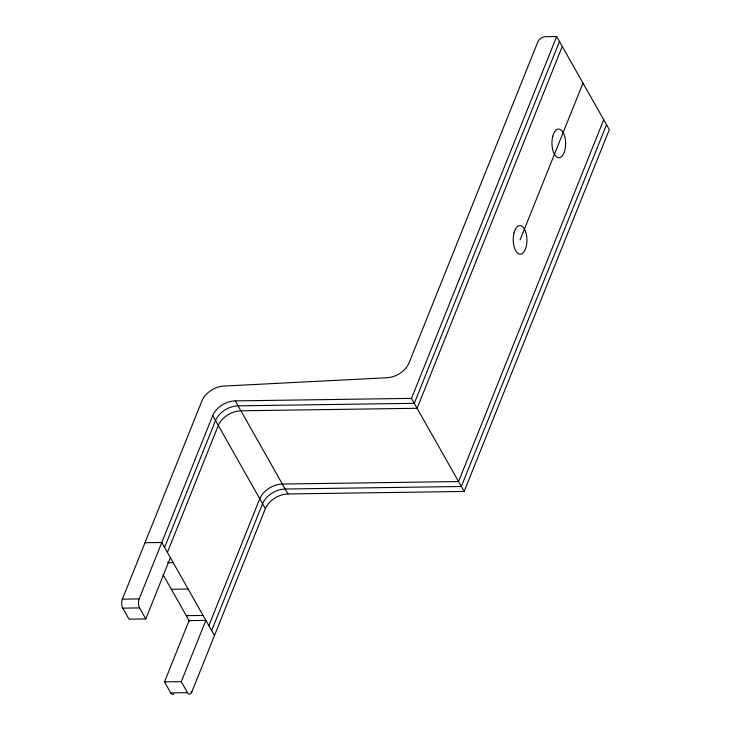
<?xml version="1.0" encoding="UTF-8"?>
<svg xmlns="http://www.w3.org/2000/svg" width="731" height="731" viewBox="0 0 731 731"><rect width="100%" height="100%" fill="white"/><g stroke="black" fill="none" stroke-linecap="round" stroke-linejoin="round"><path stroke-width="1.1" d="M170.378 557.662L145.798 618.929L129.021 619.166L122.781 608.146A6.369 3.043 89.2 0 1 122.369 599.164L201.975 400.752A19.107 12.637 -29.5 0 1 223.823 386.069L387.128 377.735A19.107 12.637 -29.5 0 0 408.985 363.051L537.952 41.612A6.369 4.212 -29.5 0 1 545.481 36.705L556.666 36.55L609.325 129.625L464.158 491.451L287.95 493.964A19.107 12.637 -29.5 0 0 265.362 508.675L191.805 692.001A6.369 3.043 89.2 0 1 187.52 692.668L170.734 692.906L164.502 681.886L189.082 620.619L205.868 620.381L181.279 681.648L187.52 692.668M145.798 618.929L139.566 607.909A6.369 3.043 89.2 0 1 139.146 598.927L212.703 415.601A19.107 12.637 -29.5 0 1 235.291 400.89L411.498 398.377L464.158 491.451M164.594 547.437L215.499 420.553A19.107 12.637 -29.5 0 1 238.087 405.842L414.303 403.329L559.471 41.503M167.399 552.389L218.304 425.506A19.107 12.637 -29.5 0 1 240.892 410.795L417.099 408.282L562.276 46.455M208.847 625.654L259.761 498.78A19.107 12.637 -29.5 0 1 282.349 484.059L458.556 481.546L603.724 119.72M211.652 630.606L262.557 503.723A19.107 12.637 -29.5 0 1 285.145 489.012L461.352 486.499L606.529 124.672M411.498 398.377L556.666 36.55M520.088 239.878L583 83.087M145.012 542.722L161.798 542.484L214.457 635.559M167.591 562.696L173.183 562.614M171.337 589.259L188.123 589.022M122.369 599.164L139.146 598.927M122.781 608.146L139.566 607.909M186.286 615.666L203.063 615.429M164.502 681.886L181.279 681.648M190.754 692.019L191.805 692.001M235.291 400.89L287.95 493.964M212.703 415.601L265.362 508.675M163.04 574.593L189.439 621.249M173.868 693.993A6.369 3.043 89.2 0 1 170.734 692.906M514.067 232.741A14.328 6.853 89.2 0 0 520.271 254.205A14.328 6.853 89.2 0 0 525.936 232.677A14.328 6.853 89.2 0 0 514.067 232.741M552.782 136.258A14.328 6.853 89.2 0 0 558.977 157.722A14.328 6.853 89.2 0 0 564.652 136.194A14.328 6.853 89.2 0 0 552.782 136.258"/></g></svg>
